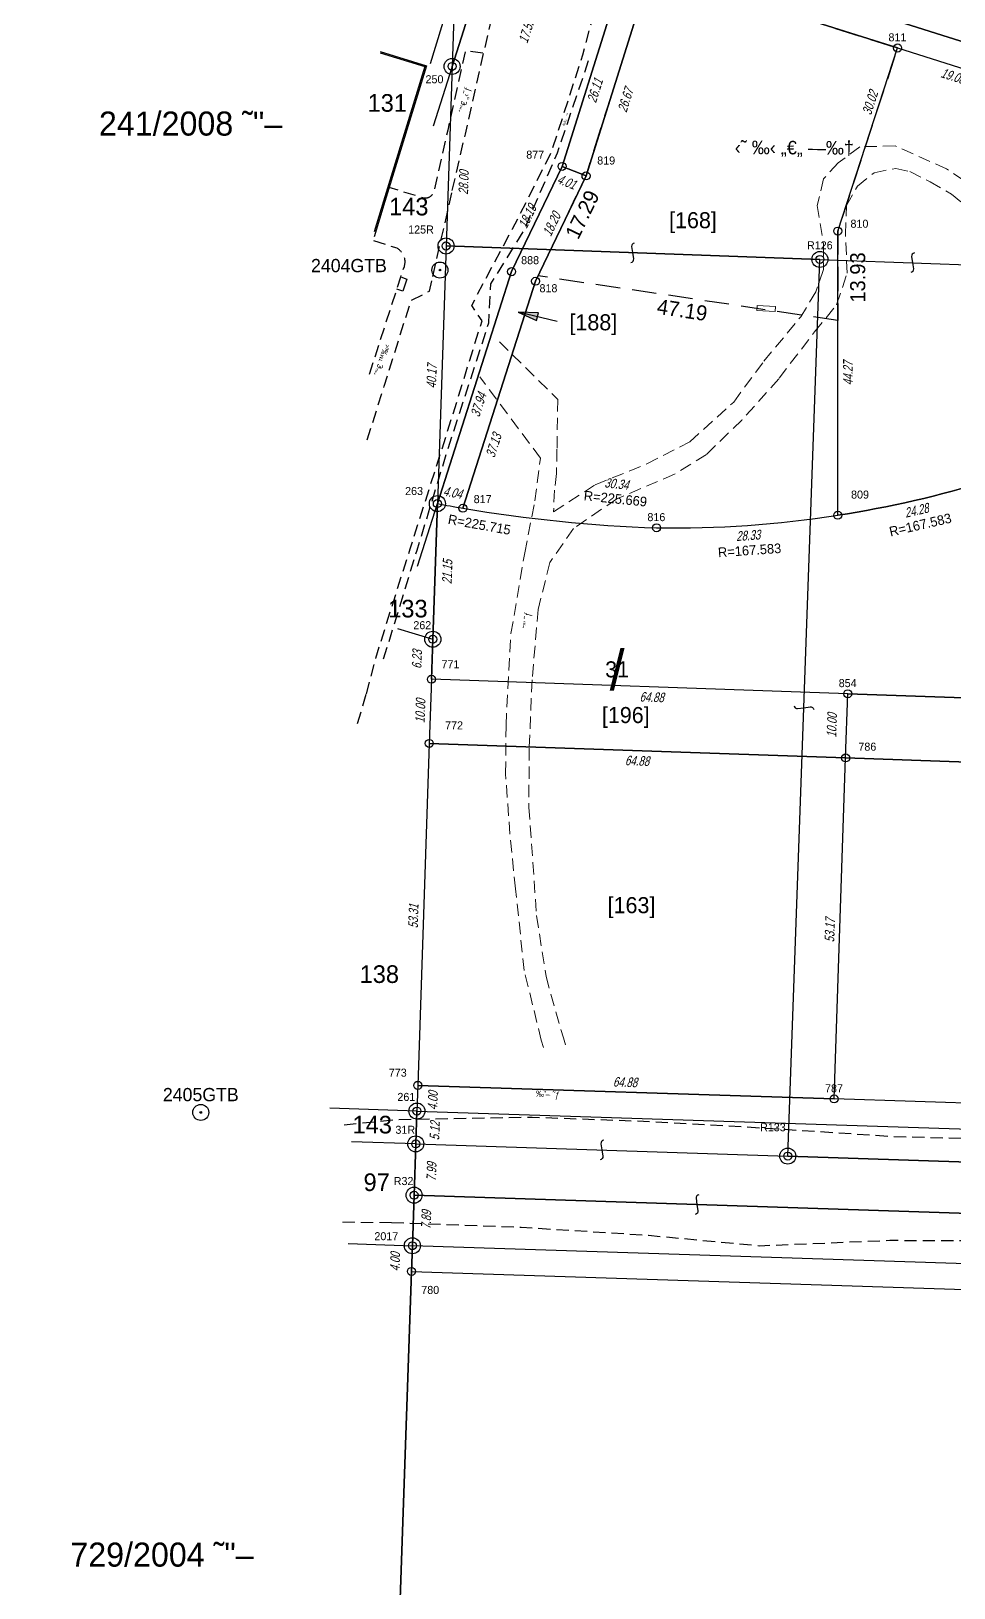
# Model space of a CAD drawing. Extents: x 187751 to 188722, y 663209 to 663959.
# Drawn here: x 188078.5 to 188222.2, y 663461.6 to 663704.2 of the extents above; entities that cross this region are included whole.
import ezdxf
from ezdxf.enums import TextEntityAlignment as Align

# ---------------------------------------------------------------- set-up
doc = ezdxf.new("R2010")
doc.units = 0
doc.header["$LTSCALE"] = 0.3
doc.linetypes.add('DASHED', pattern=[19.05, 12.7, -6.35])
doc.linetypes.add('HIDDEN', pattern=[9.525, 6.35, -3.175])
doc.layers.get('0').update_dxf_attribs({"linetype": 'CONTINUOUS'})
for name, color, linetype in [('C1602_0', 7, 'CONTINUOUS'), ('C1602_1', 1, 'CONTINUOUS'), ('C1602_2', 3, 'CONTINUOUS'), ('C1602_3', 4, 'CONTINUOUS'), ('C1603_0', 7, 'CONTINUOUS'), ('C1603_3', 4, 'CONTINUOUS'), ('C1609_0', 7, 'CONTINUOUS'), ('C1609_3', 7, 'CONTINUOUS'), ('C1610_0', 7, 'CONTINUOUS'), ('C1611_1', 6, 'CONTINUOUS'), ('C1611_3', 6, 'CONTINUOUS'), ('C1690', 7, 'CONTINUOUS'), ('FNCP001', 25, 'CONTINUOUS'), ('FNCP007', 25, 'CONTINUOUS'), ('OBJS009', 2, 'CONTINUOUS'), ('PCLP004', 3, 'CONTINUOUS'), ('PCLS003', 11, 'CONTINUOUS'), ('PCLS004', 7, 'CONTINUOUS'), ('pzika', 240, 'DASHED'), ('RODP020', 25, 'HIDDEN'), ('RODP021', 25, 'HIDDEN'), ('RODP025', 25, 'HIDDEN'), ('RODP026', 25, 'HIDDEN'), ('RODP027', 25, 'HIDDEN'), ('RODP033', 25, 'HIDDEN'), ('RODS002', 25, 'CONTINUOUS'), ('RODS003', 25, 'CONTINUOUS'), ('RODS008', 25, 'CONTINUOUS'), ('RODS009', 25, 'CONTINUOUS'), ('SRVS003', 20, 'CONTINUOUS')]:
    doc.layers.add(name, color=color, linetype=linetype)
for name, color, linetype, lineweight in [('M2207', 25, 'CONTINUOUS', 20), ('M2404', 25, 'HIDDEN', 20), ('M2405', 25, 'HIDDEN', 20)]:
    doc.layers.add(name, color=color, linetype=linetype, lineweight=lineweight)
doc.styles.add('1', font='cob-txt', dxfattribs={"height": 2})
doc.styles.add('HEBTXT', font='HEBTXT')
doc.styles.add('MAVAT_HEBTXT', font='HEBTXT')
doc.styles.add('TAZAR_HEBTXT', font='HEBTXT')

# ---------------------------------------------------------------- blocks, each defined once
blk = doc.blocks.new('PCLS003')
at = {"style": 'HEBTXT'}
blk.add_attdef('PARCEL', text='', height=2.2, dxfattribs=at).set_placement((0, 1.2), align=Align.MIDDLE_CENTER)
at = {"style": 'HEBTXT', "flags": 1}
for tag, p in [('BLOCK', (0, -1.9)), ('AREA_CALC', (0, -3.9)), ('AREA_LEGAL', (0, -5.9))]:
    blk.add_attdef(tag, text='', height=1.5, dxfattribs=at).set_placement(p, align=Align.CENTER)
blk = doc.blocks.new('OBJS009')
blk.add_lwpolyline([(0.75, 0), (5.75, 0), (3.25, 0.5), (3.25, -0.5), (5.75, 0)])
blk.add_solid([(3.25, -0.5), (3.25, 0.5), (5.75, 0)])
blk = doc.blocks.new('RODS009')
blk.add_circle((0, 0), 0.001)
at = {"style": 'HEBTXT'}
blk.add_attdef('COVER_TYPE', text='', height=1.5, dxfattribs=at).set_placement((0, 1), align=Align.CENTER)
blk = doc.blocks.new('RODS002')
blk.add_circle((0, 0), 0.001)
at = {"style": 'HEBTXT', "flags": 8}
blk.add_attdef('COVER_TYPE', text='', height=1.5, dxfattribs=at).set_placement((0, 1), align=Align.CENTER)
blk = doc.blocks.new('RODS003')
blk.add_circle((0, 0), 0.001)
at = {"style": 'HEBTXT'}
blk.add_attdef('COVER_TYPE', text='', height=1.5, dxfattribs=at).set_placement((0, 1), align=Align.CENTER)
blk = doc.blocks.new('RODS008')
blk.add_circle((0, 0), 0.001)
at = {"style": 'HEBTXT', "flags": 8}
blk.add_attdef('COVER_TYPE', text='', height=1.5, dxfattribs=at).set_placement((0, 1), align=Align.CENTER)
blk = doc.blocks.new('M2405')
blk.add_circle((0, 0), 0.025)
at = {"color": 0, "style": 'MAVAT_HEBTXT'}
blk.add_attdef('NAME', text='', height=1.3, dxfattribs=at).set_placement((0, 0.9), align=Align.CENTER)
blk = doc.blocks.new('SRVS003')
for centre, radius in [((0, 0, 0), 1), ((0, 0), 0.1)]:
    blk.add_circle(centre, radius)
at = {"style": 'HEBTXT'}
for tag, height, p in [('NAME', 1.65, (0, 1.4)), ('HEIGHT', 1.8, (0, -3.2))]:
    blk.add_attdef(tag, text='', height=height, dxfattribs=at).set_placement(p, align=Align.CENTER)
for tag, flags, p in [('KIND', 1, (0, -5.4)), ('SOURCE-CODE', 9, (0, -7.6)), ('MARK-CODE', 9, (0, -9.8)), ('KIND_2', 9, (0, -11.97, 0)), ('UDKIND', 9, (0, -14.01))]:
    blk.add_attdef(tag, text='', height=1.8, dxfattribs=dict(at, flags=flags)).set_placement(p, align=Align.CENTER)
blk = doc.blocks.new('PCLS007')
blk.add_circle((0, 0), 0.00313)
at = {"style": 'HEBTXT'}
blk.add_attdef('FRONT-LEN', text='', height=1.88, dxfattribs=at).set_placement((0, 1.25), align=Align.CENTER)
blk = doc.blocks.new('PCLS004')
at = {"style": 'HEBTXT'}
blk.add_attdef('BLOCK', text='', height=1.5, dxfattribs=at).set_placement((0, 0.27), align=Align.CENTER)
at = {"style": 'HEBTXT', "flags": 1}
for tag, p in [('AREA_CALC', (0, -1.62)), ('AREA_LEGAL', (0, -3.62)), ('STATUS', (0, -5.81))]:
    blk.add_attdef(tag, text='', height=1.5, dxfattribs=at).set_placement(p, align=Align.CENTER)
blk = doc.blocks.new('C1690')
blk.add_lwpolyline([(0.21, 1.23, 0.414214), (-0.12, 0.77), (0.01, 0), (0.15, -0.77, -0.414214), (-0.16, -1.24)], format="xyb")
blk = doc.blocks.new('C1611')
blk.add_circle((0, 0), 0.5)
at = {"style": 'TAZAR_HEBTXT'}
for tag, p in [('POINT_NAME', (-0.02, 1.33)), ('UID', (0, -1.39))]:
    blk.add_attdef(tag, text='', height=1, dxfattribs=at).set_placement(p, align=Align.MIDDLE)
blk.add_attdef('MARK_DESC', (1.13, -0.48), '', height=1, dxfattribs=at)
at = {"style": 'TAZAR_HEBTXT', "flags": 1}
for tag, p in [('TOPO', (-0.03, -3.96)), ('MARK', (0.01, -2.65)), ('SOURCE', (0.02, -5.28)), ('HEIGHT', (-0.02, -8.04)), ('CLASS', (-0.02, -6.69)), ('LEGAL_X', (0, -9.43)), ('LEGAL_Y', (0, -10.83)), ('COMMENT', (-0.03, -13.7)), ('LEGAL_Z', (0, -12.3))]:
    blk.add_attdef(tag, text='', height=1, dxfattribs=at).set_placement(p, align=Align.MIDDLE)
blk = doc.blocks.new('C1609')
at = {"style": 'TAZAR_HEBTXT', "oblique": 15, "width": 0.75}
blk.add_attdef('CALC_LENGTH', text='', height=1.2, dxfattribs=at).set_placement((0, 1.26), align=Align.MIDDLE)
at = {"style": 'TAZAR_HEBTXT'}
for tag, p in [('RADIUS', (0.05, 3.11)), ('LEGAL_LENGTH', (0, -1.15)), ('LINE_NAME', (-0.04, -3.3))]:
    blk.add_attdef(tag, text='', height=1.2, dxfattribs=at).set_placement(p, align=Align.MIDDLE)
at = {"style": 'TAZAR_HEBTXT', "flags": 1}
for tag, p in [('TOPO', (-0.07, -5.23)), ('COMMENT', (-0.07, -6.85))]:
    blk.add_attdef(tag, text='', height=1.2, dxfattribs=at).set_placement(p, align=Align.MIDDLE)
blk = doc.blocks.new('C1603')
at = {"color": 1, "style": 'TAZAR_HEBTXT'}
blk.add_attdef('CROSS', text='', height=5, dxfattribs=at).set_placement((-0.03, 1.75), align=Align.MIDDLE)
at = {"style": 'TAZAR_HEBTXT'}
blk.add_attdef('PARCEL_NAME', text='', height=2, dxfattribs=at).set_placement((-0.03, 1.75), align=Align.MIDDLE)
at = {"style": 'TAZAR_HEBTXT', "flags": 1}
for tag, p in [('PARCEL_STATUS', (0, -1.81)), ('PARCEL_SOURCE', (0, -4.76)), ('LEGAL_AREA', (0, -7.34)), ('CALC_AREA', (0, -10.15)), ('TABA_PLAN', (0, -17.38)), ('TABA_MIGRASH', (0, -19.9)), ('TABA_YEUD', (0, -22.63)), ('PARCEL_PREVIOUS', (0, -26.48)), ('GUSH_PREVIOUS', (0, -29.25)), ('COMMENT', (0, -32.98))]:
    blk.add_attdef(tag, text='', height=2, dxfattribs=at).set_placement(p, align=Align.MIDDLE)
blk.add_attdef('GUSH', (-2.8, -14.16), '', height=2, dxfattribs=at)
blk = doc.blocks.new('C1610')
for radius in [1, 0.5]:
    blk.add_circle((0, 0), radius)
at = {"style": 'TAZAR_HEBTXT'}
for tag, p in [('POINT_NAME', (-0.01, 1.76)), ('UID', (-0.02, -1.89))]:
    blk.add_attdef(tag, text='', height=1, dxfattribs=at).set_placement(p, align=Align.MIDDLE)
blk.add_attdef('MARK_DESC', (1.62, -0.51), '', height=1, dxfattribs=at)
at = {"style": 'TAZAR_HEBTXT', "flags": 1}
for tag, p in [('MARK', (0.06, -3.34)), ('SOURCE', (0.07, -6.18)), ('TOPO', (0.04, -4.79)), ('CLASS', (-0.07, -7.59)), ('HEIGHT', (-0.01, -9.08)), ('LEGAL_Y', (-0.01, -12.16)), ('LEGAL_X', (0.01, -10.63)), ('LEGAL_Z', (0.02, -13.51)), ('COMMENT', (0, -14.94))]:
    blk.add_attdef(tag, text='', height=1, dxfattribs=at).set_placement(p, align=Align.MIDDLE)

msp = doc.modelspace()

# ---------------------------------------------------------------- linework, layer by layer
at = {"layer": 'C1602_0', "flags": 128}
for points in [[(188146.07, 663759.55), (188144.98, 663727.09), (188144.04, 663698.69), (188143.1, 663670.71), (188201.32, 663668.62), (188230.13, 663667.59), (188235.03, 663807.89), (188147.78, 663810.85), (188147.71, 663808.85), (188147.13, 663791.36), (188146.41, 663769.93), (188146.2, 663763.7)], [(188138.7, 663539.93), (188138.56, 663535.93), (188138.39, 663530.81), (188196.32, 663528.91), (188201.32, 663668.62), (188143.1, 663670.71), (188141.75, 663630.57), (188141.04, 663609.43), (188140.83, 663603.2), (188140.49, 663593.21)], [(188254.25, 663527), (188196.32, 663528.91), (188201.32, 663668.62), (188230.13, 663667.59), (188258.24, 663666.58), (188259.04, 663666.55)], [(188429.63, 663521.2), (188439.63, 663520.88), (188593.81, 663515.33), (188593.82, 663507.51), (188439.37, 663512.89), (188429.37, 663513.21), (188226.2, 663519.92), (188138.13, 663522.82), (188138.39, 663530.81), (188196.32, 663528.91), (188254.25, 663527), (188312.19, 663525.48), (188367.52, 663523.66)], [(188138.13, 663522.82), (188226.2, 663519.92), (188223.38, 663439.97), (188326.59, 663436.53), (188324.85, 663384.82), (188241.04, 663371.52), (188132.3, 663354.26), (188132.48, 663359.35), (188137.72, 663510.94), (188137.86, 663514.94)]]:
    msp.add_lwpolyline(points, close=True, dxfattribs=at)
at = {"layer": 'C1602_1', "flags": 128}
msp.add_lwpolyline([(188312.19, 663525.48), (188367.52, 663523.66), (188429.63, 663521.2), (188429.37, 663513.21), (188226.2, 663519.92), (188138.13, 663522.82), (188138.39, 663530.81), (188196.32, 663528.91), (188254.25, 663527)], close=True, dxfattribs=at)
at = {"layer": 'C1602_2', "flags": 128}
msp.add_lwpolyline([(188042.55, 663791.86), (188082.9, 663779.47), (188100.92, 663773.8), (188113.35, 663769.88), (188146.07, 663759.55), (188144.98, 663727.09), (188144.04, 663698.69), (188143.1, 663670.71), (188141.75, 663630.57), (188141.04, 663609.43), (188140.83, 663603.2), (188140.49, 663593.21), (188138.7, 663539.93), (188138.56, 663535.93), (188138.39, 663530.81), (188138.13, 663522.82), (188137.86, 663514.94), (188137.72, 663510.94), (188132.48, 663359.35)], dxfattribs=at)
at = {"layer": 'C1602_3', "flags": 128}
for points in [[(188144.98, 663727.09), (188144.04, 663698.69), (188149.35, 663715.39, 0.339279)], [(188180.72, 663711.9), (188213.42, 663701.56), (188231.6, 663695.82, 0.038426), (188271.88, 663686.42, 0.02419), (188297.8, 663683.71, 0.000848), (188298.72, 663683.66, 0.014696), (188322.79, 663682.53, 0.030367), (188369.14, 663684.6, 0.006024), (188378.29, 663685.68), (188380.73, 663690.04, -0.038365), (188322.86, 663686.53, -0.014724), (188298.98, 663687.66, -0.063571), (188232.81, 663699.63), (188181.95, 663715.7, 0.453021), (188169.04, 663708.01), (188161.17, 663683.11), (188164.9, 663681.64), (188172.93, 663707.07, -0.463859), (188180.72, 663711.9)], [(188164.9, 663681.64), (188157.04, 663665.22), (188145.72, 663629.86, 0.033622), (188175.88, 663626.8, 0.042282), (188204.11, 663628.76), (188204.11, 663673.03), (188213.42, 663701.56), (188180.72, 663711.9, 0.463859), (188172.93, 663707.07)], [(188213.42, 663701.56), (188231.6, 663695.82, 0.038426), (188271.88, 663686.42), (188270.28, 663640.44, 0.092835), (188227.75, 663634.19, -0.036239), (188204.11, 663628.76), (188204.11, 663673.03)], [(188164.9, 663681.64), (188161.17, 663683.11), (188153.31, 663666.71), (188141.75, 663630.57, 0.00447), (188145.72, 663629.86), (188157.04, 663665.22)], [(188346.83, 663596.01), (188279.82, 663598.35), (188268.82, 663598.73), (188205.67, 663600.94), (188140.83, 663603.2), (188141.04, 663609.43), (188141.75, 663630.57, 0.00447), (188145.72, 663629.86, 0.033622), (188175.88, 663626.8, 0.042282), (188204.11, 663628.76, 0.036239), (188227.75, 663634.19, -0.092835), (188270.28, 663640.44, -0.0236), (188281.25, 663639.49, -0.079241), (188316.47, 663628.91, 0.117834), (188343.27, 663623.04), (188347.69, 663622.9)], [(188266.62, 663535.75), (188203.54, 663537.81), (188138.7, 663539.93), (188138.56, 663535.93), (188334.68, 663529.53, 0.236063), (188342.81, 663533.26), (188277.62, 663535.39)], [(188334.37, 663508.52), (188137.86, 663514.94), (188137.72, 663510.94), (188337.21, 663504.43), (188337.24, 663505.42, 0.412213), (188334.37, 663508.52)]]:
    msp.add_lwpolyline(points, format="xyb", close=True, dxfattribs=at)
for points in [[(188149.35, 663715.39), (188144.04, 663698.69), (188143.1, 663670.71), (188141.75, 663630.57), (188153.31, 663666.71), (188161.17, 663683.11), (188169.04, 663708.01, -0.453021)], [(188181.95, 663715.7), (188232.81, 663699.63, 0.063571), (188298.98, 663687.66, 0.019078), (188319.23, 663687.37, 0.006355), (188323.49, 663687.68), (188377.1, 663692.43, 0.012475), (188382.42, 663693.08), (188390.64, 663707.8)], [(188334.37, 663508.52), (188137.86, 663514.94), (188138.13, 663522.82), (188138.39, 663530.81), (188138.56, 663535.93), (188334.68, 663529.53, 0.236063)]]:
    msp.add_lwpolyline(points, format="xyb", dxfattribs=at)
for points in [[(188140.83, 663603.2), (188140.49, 663593.21), (188205.33, 663590.94), (188205.67, 663600.94)], [(188205.67, 663600.94), (188268.82, 663598.73), (188268.47, 663588.74), (188205.33, 663590.94)], [(188205.33, 663590.94), (188140.49, 663593.21), (188138.7, 663539.93), (188203.54, 663537.81)], [(188205.33, 663590.94), (188268.47, 663588.74), (188266.62, 663535.75), (188203.54, 663537.81)], [(188353.73, 663497.13), (188350.31, 663393.92), (188132.48, 663359.35), (188137.72, 663510.94), (188337.21, 663504.43), (188353.95, 663503.84)]]:
    msp.add_lwpolyline(points, close=True, dxfattribs=at)
at = {"layer": 'FNCP001', "elevation": 83.79, "flags": 128}
for points in [[(188132.85, 663701.01), (188140.06, 663698.79), (188133.57, 663677.63), (188131.89, 663672.14)], [(188132.84, 663700.81), (188139.81, 663698.66), (188133.38, 663677.69), (188131.91, 663672.9)]]:
    msp.add_lwpolyline(points, dxfattribs=at)
at = {"layer": 'FNCP007', "elevation": 82.2, "flags": 128}
msp.add_lwpolyline([(188136.05, 663665.88), (188137, 663665.56), (188136.37, 663663.67), (188135.44, 663663.97)], dxfattribs=at)
at = {"layer": 'M2207', "flags": 128}
msp.add_lwpolyline([(188194.42, 663661.27), (188191.53, 663661.42), (188191.49, 663660.64), (188194.38, 663660.49)], close=True, dxfattribs=at)
at = {"layer": 'M2404', "elevation": 79.04, "flags": 128}
msp.add_lwpolyline([(188134.62, 663518.57), (188126.72, 663518.6)], dxfattribs=at)
at = {"layer": 'M2405'}
for points in [[(188230.85, 663676.17), (188221.05, 663682.71), (188213.02, 663686.31), (188207.53, 663686.17), (188204.15, 663683.66), (188201.89, 663681.18), (188200.91, 663677.02), (188201.89, 663671), (188201.87, 663667.04), (188200.71, 663663.58), (188198.34, 663659.68)], [(188200.48, 663657.31), (188203.91, 663661.54), (188205.56, 663666.47), (188205.32, 663672.49), (188205.46, 663677.03), (188207.18, 663680.02), (188209.75, 663682.13), (188213.14, 663682.8), (188215.34, 663682.32), (188218.47, 663680.72), (188221.79, 663678.79), (188224.2, 663676.9)], [(188151.43, 663655.78), (188160.49, 663646.81), (188160.38, 663639.03), (188160.29, 663635.28), (188159.99, 663632.69), (188159.84, 663629.3), (188166.33, 663633.5), (188174.38, 663636.76), (188181.07, 663640.21), (188187.9, 663646.4), (188192.59, 663652.74), (188198.34, 663659.68)], [(188194.98, 663650.11), (188200.48, 663657.31)], [(188158.28, 663545.82), (188157.93, 663546.95), (188155.28, 663557.82), (188153.92, 663570.53), (188153.04, 663579.09), (188152.38, 663588.47), (188152.44, 663596.02), (188153.21, 663610.32), (188155.36, 663622.91), (188156.93, 663631), (188157.79, 663637.67), (188148.35, 663650.3)], [(188194.94, 663650.03), (188189.16, 663643.59), (188183.66, 663638.24), (188178.68, 663635.15), (188169.69, 663631.31), (188162.97, 663626.71), (188159.25, 663621.39), (188157.45, 663614.09), (188156.5, 663603.1), (188156.06, 663592.46), (188155.99, 663583.27), (188156.62, 663574.66), (188157.19, 663566.37), (188158.67, 663556.91), (188161.37, 663547.31), (188161.73, 663546.23)]]:
    msp.add_lwpolyline(points, dxfattribs=at)
at = {"layer": 'PCLP004'}
for p, q in [((188144.03, 663698.7), (188141.1, 663689.4)), ((188138.64, 663620.84), (188141.75, 663630.57)), ((188135.53, 663611.12), (188141.04, 663609.43)), ((188138.56, 663535.93), (188124.99, 663536.4)), ((188138.39, 663530.81), (188128.4, 663531.14)), ((188127.87, 663515.28), (188137.86, 663514.94))]:
    msp.add_line(p, q, dxfattribs=at)
at = {"layer": 'PCLP004', "flags": 128}
msp.add_lwpolyline([(188135.53, 663723.03, -0.41187), (188143.39, 663708.06), (188140.64, 663699.1)], format="xyb", dxfattribs=at)
at = {"layer": 'pzika', "flags": 128}
msp.add_lwpolyline([(188204.11, 663659.1), (188157.43, 663666.05), (188164.9, 663681.64), (188172.93, 663707.07, -0.463863), (188180.72, 663711.9), (188213.41, 663701.57), (188204.11, 663673.03), (188204.11, 663659.1)], format="xyb", dxfattribs=at)
at = {"layer": 'RODP020', "elevation": 86.69, "flags": 128}
msp.add_lwpolyline([(188130.69, 663600.91), (188132.16, 663606.51), (188137.51, 663623.52), (188142.4, 663638.85), (188148.71, 663659.03), (188147.1, 663661.46), (188149.24, 663665.55), (188153.46, 663673.36), (188159.5, 663685.28), (188164.42, 663700.5), (188166.74, 663709.23)], dxfattribs=at)
at = {"layer": 'RODP021', "elevation": 82, "flags": 128}
for points in [[(188144.08, 663679.35), (188146.11, 663688.15), (188148.96, 663700.71), (188150.78, 663708.65)], [(188130.82, 663640.49), (188133.48, 663648.87), (188137.66, 663662.24), (188140.5, 663663.66), (188141.05, 663665.98)]]:
    msp.add_lwpolyline(points, dxfattribs=at)
at = {"layer": 'RODP025', "elevation": 82, "flags": 128}
msp.add_lwpolyline([(188133.38, 663606.37), (188138.59, 663623.31), (188143.32, 663638.84), (188149.76, 663658.74), (188150.09, 663664.79), (188155.15, 663672.97), (188160.46, 663685.24), (188165.53, 663700.27)], dxfattribs=at)
at = {"layer": 'RODP026', "flags": 128}
for points, elevation in [([(188148.81, 663700.74), (188146.12, 663701.12), (188143.37, 663688.77), (188141.2, 663679.26, -0.142329), (188140.8, 663678.54, -0.214812), (188139.73, 663678.14), (188134.24, 663679.82)], 82), ([(188131.16, 663650.72), (188135.44, 663663.97), (188136.05, 663665.88), (188136.61, 663667.54, 0.199446), (188136.47, 663669.27, 0.130147), (188135.47, 663670.38), (188131.7, 663671.54)], 82.2)]:
    msp.add_lwpolyline(points, format="xyb", dxfattribs=dict(at, elevation=elevation))
at = {"layer": 'RODP027', "flags": 128}
for points, elevation in [([(188129.33, 663596.32), (188130.69, 663600.91)], 86.69), ([(188134.62, 663518.57), (188154.8, 663517.84), (188174.62, 663516.58), (188191.95, 663514.94), (188212.2, 663515.79), (188231.53, 663515.73), (188249.65, 663514.51), (188269.07, 663513.18), (188285.46, 663511.54), (188303.84, 663512.51), (188320.34, 663511.55), (188336.8, 663510.59)], 78.72)]:
    msp.add_lwpolyline(points, dxfattribs=dict(at, elevation=elevation))
at = {"layer": 'RODP027', "elevation": 78.75, "flags": 128}
msp.add_lwpolyline([(188127.23, 663533.8), (188135.68, 663534.62), (188156.5, 663534.99), (188175.54, 663534.28), (188193.92, 663533.22), (188212.5, 663531.99), (188231.49, 663531.47), (188250.73, 663530.65), (188270.44, 663529.39), (188285.78, 663528.53), (188305.21, 663526.68), (188320.42, 663524.88, 0.008334), (188331.95, 663523.71, 0.107183), (188343.12, 663525.16, 0.136328), (188348.43, 663528.9), (188348.6, 663548.53), (188349.32, 663565.66)], format="xyb", dxfattribs=at)
at = {"layer": 'RODP033', "elevation": 82, "flags": 128}
msp.add_lwpolyline([(188141.05, 663665.98), (188144.08, 663679.35)], dxfattribs=at)

# ---------------------------------------------------------------- block references
at = {"layer": 'C1603_0', "xscale": 1.25, "yscale": 1.25, "zscale": 1.25}
msp.add_blockref('C1603', (188169.78, 663602.56), dxfattribs=at).add_auto_attribs({'PARCEL_NAME': '31', 'CROSS': '/'})
at = {"layer": 'C1603_3', "xscale": 1.25, "yscale": 1.25, "zscale": 1.25}
for p, values in [((188181.59, 663672.23), {'PARCEL_NAME': '[168]'}), ((188171.13, 663595.13), {'PARCEL_NAME': '[196]'}), ((188172.02, 663565.51), {'PARCEL_NAME': '[163]'})]:
    msp.add_blockref('C1603', p, dxfattribs=at).add_auto_attribs(values)
at = {"layer": 'C1603_3'}
ref = msp.add_blockref('C1603', (188152.14, 663656.49), dxfattribs=dict(at, xscale=1.25, yscale=1.25, zscale=1.25))
ref.add_attrib('PARCEL_NAME', '[188]', dxfattribs={"layer": '0', "height": 2.5, "style": 'TAZAR_HEBTXT'}).set_placement((188166.04, 663658.51), align=Align.MIDDLE)
at = {"layer": 'C1609_0'}
ref = msp.add_blockref('C1609', (188143.57, 663684.7), dxfattribs=dict(at, xscale=1.25, yscale=1.25, zscale=1.25, rotation=268.08641652))
ref.add_attrib('CALC_LENGTH', '28.00', dxfattribs={"layer": '0', "height": 1.5, "rotation": 88.0864, "style": 'TAZAR_HEBTXT', "oblique": 15, "width": 0.75}).set_placement((188145.84, 663680.59), align=Align.MIDDLE)
ref = msp.add_blockref('C1609', (188142.42, 663650.64), dxfattribs=dict(at, xscale=1.25, yscale=1.25, zscale=1.25, rotation=268.07103046))
ref.add_attrib('CALC_LENGTH', '40.17', dxfattribs={"layer": '0', "height": 1.5, "rotation": 88.071, "style": 'TAZAR_HEBTXT', "oblique": 15, "width": 0.75}).set_placement((188140.85, 663650.42), align=Align.MIDDLE)
ref = msp.add_blockref('C1609', (188141.39, 663620), dxfattribs=dict(at, xscale=1.25, yscale=1.25, zscale=1.25, rotation=268.07324618))
ref.add_attrib('CALC_LENGTH', '21.15', dxfattribs={"layer": '0', "height": 1.5, "rotation": 88.0732, "style": 'TAZAR_HEBTXT', "oblique": 15, "width": 0.75}).set_placement((188143.29, 663619.93), align=Align.MIDDLE)
ref = msp.add_blockref('C1609', (188140.93, 663606.32), dxfattribs=dict(at, xscale=1.25, yscale=1.25, zscale=1.25, rotation=268.06910286))
ref.add_attrib('CALC_LENGTH', '6.23', dxfattribs={"layer": '0', "height": 1.5, "rotation": 88.0691, "style": 'TAZAR_HEBTXT', "oblique": 15, "width": 0.75}).set_placement((188138.56, 663606.3), align=Align.MIDDLE)
ref = msp.add_blockref('C1609', (188140.66, 663598.21), dxfattribs=dict(at, xscale=1.25, yscale=1.25, zscale=1.25, rotation=268.0746238200001))
ref.add_attrib('CALC_LENGTH', '10.00', dxfattribs={"layer": '0', "height": 1.5, "rotation": 88.0746, "style": 'TAZAR_HEBTXT', "oblique": 15, "width": 0.75}).set_placement((188139.09, 663598.25), align=Align.MIDDLE)
ref = msp.add_blockref('C1609', (188139.59, 663566.57), dxfattribs=dict(at, xscale=1.25, yscale=1.25, zscale=1.25, rotation=268.07162108))
ref.add_attrib('CALC_LENGTH', '53.31', dxfattribs={"layer": '0', "height": 1.5, "rotation": 88.0716, "style": 'TAZAR_HEBTXT', "oblique": 15, "width": 0.75}).set_placement((188138.01, 663566.29), align=Align.MIDDLE)
ref = msp.add_blockref('C1609', (188138.63, 663537.93), dxfattribs=dict(at, xscale=1.25, yscale=1.25, zscale=1.25, rotation=268.06603491))
ref.add_attrib('CALC_LENGTH', '4.00', dxfattribs={"layer": '0', "height": 1.5, "rotation": 88.066, "style": 'TAZAR_HEBTXT', "oblique": 15, "width": 0.75}).set_placement((188141.03, 663537.55), align=Align.MIDDLE)
ref = msp.add_blockref('C1609', (188138.48, 663533.37), dxfattribs=dict(at, xscale=1.25, yscale=1.25, zscale=1.25, rotation=268.07481629))
ref.add_attrib('CALC_LENGTH', '5.12', dxfattribs={"layer": '0', "height": 1.5, "rotation": 88.0748, "style": 'TAZAR_HEBTXT', "oblique": 15, "width": 0.75}).set_placement((188141.34, 663532.85), align=Align.MIDDLE)
ref = msp.add_blockref('C1609', (188138.26, 663526.81), dxfattribs=dict(at, xscale=1.25, yscale=1.25, zscale=1.25, rotation=268.13621428))
ref.add_attrib('CALC_LENGTH', '7.99', dxfattribs={"layer": '0', "height": 1.5, "rotation": 88.1362, "style": 'TAZAR_HEBTXT', "oblique": 15, "width": 0.75}).set_placement((188140.83, 663526.46), align=Align.MIDDLE)
ref = msp.add_blockref('C1609', (188137.99, 663518.88), dxfattribs=dict(at, xscale=1.25, yscale=1.25, zscale=1.25, rotation=88.01605179))
ref.add_attrib('CALC_LENGTH', '7.89', dxfattribs={"layer": '0', "height": 1.5, "rotation": 88.0161, "style": 'TAZAR_HEBTXT', "oblique": 15, "width": 0.75}).set_placement((188140, 663518.99), align=Align.MIDDLE)
ref = msp.add_blockref('C1609', (188137.79, 663512.94), dxfattribs=dict(at, xscale=1.25, yscale=1.25, zscale=1.25, rotation=88.02259743000002))
ref.add_attrib('CALC_LENGTH', '4.00', dxfattribs={"layer": '0', "height": 1.5, "rotation": 88.0226, "style": 'TAZAR_HEBTXT', "oblique": 15, "width": 0.75}).set_placement((188135.15, 663512.44), align=Align.MIDDLE)
at = {"layer": 'C1609_3'}
ref = msp.add_blockref('C1609', (188146.69, 663707.04), dxfattribs=dict(at, xscale=1.25, yscale=1.25, zscale=1.25, rotation=72.35525915))
ref.add_attrib('CALC_LENGTH', '17.52', dxfattribs={"layer": '0', "height": 1.5, "rotation": 72.3553, "style": 'TAZAR_HEBTXT', "oblique": 15, "width": 0.75}).set_placement((188155.62, 663704.21), align=Align.MIDDLE)
ref = msp.add_blockref('C1609', (188222.51, 663698.69), dxfattribs=dict(at, xscale=1.25, yscale=1.25, zscale=1.25, rotation=342.46553741))
ref.add_attrib('CALC_LENGTH', '19.08', dxfattribs={"layer": '0', "height": 1.5, "rotation": 342.4655, "style": 'TAZAR_HEBTXT', "oblique": 15, "width": 0.75}).set_placement((188222.04, 663697.19), align=Align.MIDDLE)
ref = msp.add_blockref('C1609', (188165.1, 663695.56), dxfattribs=dict(at, xscale=1.25, yscale=1.25, zscale=1.25, rotation=72.46595000000002))
ref.add_attrib('CALC_LENGTH', '26.11', dxfattribs={"layer": '0', "height": 1.5, "rotation": 72.466, "style": 'TAZAR_HEBTXT', "oblique": 15, "width": 0.75}).set_placement((188166.29, 663694.92), align=Align.MIDDLE)
ref = msp.add_blockref('C1609', (188168.92, 663694.35), dxfattribs=dict(at, xscale=1.25, yscale=1.25, zscale=1.25, rotation=72.46537329))
ref.add_attrib('CALC_LENGTH', '26.67', dxfattribs={"layer": '0', "height": 1.5, "rotation": 72.4654, "style": 'TAZAR_HEBTXT', "oblique": 15, "width": 0.75}).set_placement((188171.05, 663693.44), align=Align.MIDDLE)
ref = msp.add_blockref('C1609', (188208.76, 663687.3), dxfattribs=dict(at, xscale=1.25, yscale=1.25, zscale=1.25, rotation=71.93566197))
ref.add_attrib('CALC_LENGTH', '30.02', dxfattribs={"layer": '0', "height": 1.5, "rotation": 71.9357, "style": 'TAZAR_HEBTXT', "oblique": 15, "width": 0.75}).set_placement((188209.13, 663693.02), align=Align.MIDDLE)
ref = msp.add_blockref('C1609', (188163.04, 663682.38), dxfattribs=dict(at, xscale=1.25, yscale=1.25, zscale=1.25, rotation=158.43209214))
ref.add_attrib('CALC_LENGTH', '4.01', dxfattribs={"layer": '0', "height": 1.5, "rotation": 338.4321, "style": 'TAZAR_HEBTXT', "oblique": 15, "width": 0.75}).set_placement((188161.89, 663680.71), align=Align.MIDDLE)
ref = msp.add_blockref('C1609', (188157.24, 663674.91), dxfattribs=dict(at, xscale=1.25, yscale=1.25, zscale=1.25, rotation=244.40248635))
ref.add_attrib('CALC_LENGTH', '18.19', dxfattribs={"layer": '0', "height": 1.5, "rotation": 64.4025, "style": 'TAZAR_HEBTXT', "oblique": 15, "width": 0.75}).set_placement((188155.77, 663675.33), align=Align.MIDDLE)
at = {"layer": 'C1609_3', "xscale": 1.25, "yscale": 1.25, "zscale": 1.25, "rotation": 64.40348975}
msp.add_blockref('C1609', (188160.97, 663673.43), dxfattribs=at).add_auto_attribs({'CALC_LENGTH': '18.20'})
at = {"layer": 'C1609_3'}
ref = msp.add_blockref('C1609', (188204.11, 663650.89), dxfattribs=dict(at, xscale=1.25, yscale=1.25, zscale=1.25, rotation=90))
ref.add_attrib('CALC_LENGTH', '44.27', dxfattribs={"layer": '0', "height": 1.5, "rotation": 90, "style": 'TAZAR_HEBTXT', "oblique": 15, "width": 0.75}).set_placement((188205.68, 663650.89), align=Align.MIDDLE)
ref = msp.add_blockref('C1609', (188147.53, 663648.64), dxfattribs=dict(at, xscale=1.25, yscale=1.25, zscale=1.25, rotation=252.25889508))
ref.add_attrib('CALC_LENGTH', '37.94', dxfattribs={"layer": '0', "height": 1.5, "rotation": 72.2589, "style": 'TAZAR_HEBTXT', "oblique": 15, "width": 0.75}).set_placement((188148.14, 663645.97), align=Align.MIDDLE)
ref = msp.add_blockref('C1609', (188151.38, 663647.54), dxfattribs=dict(at, xscale=1.25, yscale=1.25, zscale=1.25, rotation=72.25985446))
ref.add_attrib('CALC_LENGTH', '37.13', dxfattribs={"layer": '0', "height": 1.5, "rotation": 72.2599, "style": 'TAZAR_HEBTXT', "oblique": 15, "width": 0.75}).set_placement((188150.5, 663639.64), align=Align.MIDDLE)
ref = msp.add_blockref('C1609', (188143.73, 663630.2), dxfattribs=dict(at, xscale=1.25, yscale=1.25, zscale=1.25, rotation=349.8538672))
ref.add_attrib('RADIUS', 'R=225.715', dxfattribs={"layer": '0', "height": 1.5, "rotation": 349.8539, "style": 'TAZAR_HEBTXT'}).set_placement((188148.3, 663627.3), align=Align.MIDDLE)
ref.add_attrib('CALC_LENGTH', '4.04', dxfattribs={"layer": '0', "height": 1.5, "rotation": 349.8539, "style": 'TAZAR_HEBTXT', "oblique": 15, "width": 0.75}).set_placement((188144.15, 663632.31), align=Align.MIDDLE)
ref = msp.add_blockref('C1609', (188160.75, 663627.82), dxfattribs=dict(at, xscale=1.25, yscale=1.25, zscale=1.25, rotation=354.21437058))
ref.add_attrib('RADIUS', 'R=225.669', dxfattribs={"layer": '0', "height": 1.5, "rotation": 354.2144, "style": 'TAZAR_HEBTXT'}).set_placement((188169.48, 663631.34), align=Align.MIDDLE)
ref.add_attrib('CALC_LENGTH', '30.34', dxfattribs={"layer": '0', "height": 1.5, "rotation": 354.2144, "style": 'TAZAR_HEBTXT', "oblique": 15, "width": 0.75}).set_placement((188169.66, 663633.66), align=Align.MIDDLE)
ref = msp.add_blockref('C1609', (188216.03, 663631.05), dxfattribs=dict(at, xscale=1.25, yscale=1.25, zscale=1.25, rotation=12.95531928))
ref.add_attrib('RADIUS', 'R=167.583', dxfattribs={"layer": '0', "height": 1.5, "rotation": 12.9553, "style": 'TAZAR_HEBTXT'}).set_placement((188216.96, 663627.27), align=Align.MIDDLE)
ref.add_attrib('CALC_LENGTH', '24.28', dxfattribs={"layer": '0', "height": 1.5, "rotation": 12.9553, "style": 'TAZAR_HEBTXT', "oblique": 15, "width": 0.75}).set_placement((188216.38, 663629.52), align=Align.MIDDLE)
ref = msp.add_blockref('C1609', (188190.04, 663627.18), dxfattribs=dict(at, xscale=1.25, yscale=1.25, zscale=1.25, rotation=3.96427467))
ref.add_attrib('RADIUS', 'R=167.583', dxfattribs={"layer": '0', "height": 1.5, "rotation": 3.9643, "style": 'TAZAR_HEBTXT'}).set_placement((188190.37, 663623.3), align=Align.MIDDLE)
ref.add_attrib('CALC_LENGTH', '28.33', dxfattribs={"layer": '0', "height": 1.5, "rotation": 3.9643, "style": 'TAZAR_HEBTXT', "oblique": 15, "width": 0.75}).set_placement((188190.15, 663625.62), align=Align.MIDDLE)
ref = msp.add_blockref('C1609', (188173.25, 663602.07), dxfattribs=dict(at, xscale=1.25, yscale=1.25, zscale=1.25, rotation=357.9993184400001))
ref.add_attrib('CALC_LENGTH', '64.88', dxfattribs={"layer": '0', "height": 1.5, "rotation": 357.9993, "style": 'TAZAR_HEBTXT', "oblique": 15, "width": 0.75}).set_placement((188175.14, 663600.43), align=Align.MIDDLE)
ref = msp.add_blockref('C1609', (188205.5, 663595.94), dxfattribs=dict(at, xscale=1.25, yscale=1.25, zscale=1.25, rotation=88.07443131))
ref.add_attrib('CALC_LENGTH', '10.00', dxfattribs={"layer": '0', "height": 1.5, "rotation": 88.0744, "style": 'TAZAR_HEBTXT', "oblique": 15, "width": 0.75}).set_placement((188203.17, 663596.02), align=Align.MIDDLE)
ref = msp.add_blockref('C1609', (188172.91, 663592.08), dxfattribs=dict(at, xscale=1.25, yscale=1.25, zscale=1.25, rotation=358.00020103))
ref.add_attrib('CALC_LENGTH', '64.88', dxfattribs={"layer": '0', "height": 1.5, "rotation": 358.0002, "style": 'TAZAR_HEBTXT', "oblique": 15, "width": 0.75}).set_placement((188172.86, 663590.51), align=Align.MIDDLE)
ref = msp.add_blockref('C1609', (188204.44, 663564.38), dxfattribs=dict(at, xscale=1.25, yscale=1.25, zscale=1.25, rotation=268.07275267))
ref.add_attrib('CALC_LENGTH', '53.17', dxfattribs={"layer": '0', "height": 1.5, "rotation": 88.0728, "style": 'TAZAR_HEBTXT', "oblique": 15, "width": 0.75}).set_placement((188202.86, 663564.1), align=Align.MIDDLE)
ref = msp.add_blockref('C1609', (188171.12, 663538.87), dxfattribs=dict(at, xscale=1.25, yscale=1.25, zscale=1.25, rotation=178.13012415))
ref.add_attrib('CALC_LENGTH', '64.88', dxfattribs={"layer": '0', "height": 1.5, "rotation": 358.1301, "style": 'TAZAR_HEBTXT', "oblique": 15, "width": 0.75}).set_placement((188170.99, 663540.44), align=Align.MIDDLE)
at = {"layer": 'C1610_0'}
ref = msp.add_blockref('C1610', (188144.04, 663698.69), dxfattribs=dict(at, xscale=1.25, yscale=1.25, zscale=1.25))
ref.add_attrib('POINT_NAME', '250', dxfattribs={"layer": '0', "height": 1.25, "style": 'TAZAR_HEBTXT'}).set_placement((188141.3, 663696.69), align=Align.MIDDLE)
ref = msp.add_blockref('C1610', (188143.1, 663670.71), dxfattribs=dict(at, xscale=1.25, yscale=1.25, zscale=1.25))
ref.add_attrib('POINT_NAME', '125R', dxfattribs={"layer": '0', "height": 1.25, "style": 'TAZAR_HEBTXT'}).set_placement((188139.2, 663673.28), align=Align.MIDDLE)
at = {"layer": 'C1610_0', "xscale": 1.25, "yscale": 1.25, "zscale": 1.25}
msp.add_blockref('C1610', (188201.32, 663668.62), dxfattribs=at).add_auto_attribs({'POINT_NAME': 'R126'})
at = {"layer": 'C1610_0'}
ref = msp.add_blockref('C1610', (188141.75, 663630.57), dxfattribs=dict(at, xscale=1.25, yscale=1.25, zscale=1.25))
ref.add_attrib('POINT_NAME', '263', dxfattribs={"layer": '0', "height": 1.25, "style": 'TAZAR_HEBTXT'}).set_placement((188138.12, 663632.53), align=Align.MIDDLE)
ref = msp.add_blockref('C1610', (188141.04, 663609.43), dxfattribs=dict(at, xscale=1.25, yscale=1.25, zscale=1.25))
ref.add_attrib('POINT_NAME', '262', dxfattribs={"layer": '0', "height": 1.25, "style": 'TAZAR_HEBTXT'}).set_placement((188139.4, 663611.63), align=Align.MIDDLE)
ref = msp.add_blockref('C1610', (188138.56, 663535.93), dxfattribs=dict(at, xscale=1.25, yscale=1.25, zscale=1.25))
ref.add_attrib('POINT_NAME', '261', dxfattribs={"layer": '0', "height": 1.25, "style": 'TAZAR_HEBTXT'}).set_placement((188136.92, 663538.13), align=Align.MIDDLE)
ref = msp.add_blockref('C1610', (188138.39, 663530.81), dxfattribs=dict(at, xscale=1.25, yscale=1.25, zscale=1.25))
ref.add_attrib('POINT_NAME', '31R', dxfattribs={"layer": '0', "height": 1.25, "style": 'TAZAR_HEBTXT'}).set_placement((188136.75, 663533.01), align=Align.MIDDLE)
ref = msp.add_blockref('C1610', (188196.32, 663528.91), dxfattribs=dict(at, xscale=1.25, yscale=1.25, zscale=1.25))
ref.add_attrib('POINT_NAME', 'R133', dxfattribs={"layer": '0', "height": 1.25, "style": 'TAZAR_HEBTXT'}).set_placement((188194, 663533.4), align=Align.MIDDLE)
ref = msp.add_blockref('C1610', (188138.13, 663522.82), dxfattribs=dict(at, xscale=1.25, yscale=1.25, zscale=1.25))
ref.add_attrib('POINT_NAME', 'R32', dxfattribs={"layer": '0', "height": 1.25, "style": 'TAZAR_HEBTXT'}).set_placement((188136.49, 663525.02), align=Align.MIDDLE)
ref = msp.add_blockref('C1610', (188137.86, 663514.94), dxfattribs=dict(at, xscale=1.25, yscale=1.25, zscale=1.25))
ref.add_attrib('POINT_NAME', '2017', dxfattribs={"layer": '0', "height": 1.25, "style": 'TAZAR_HEBTXT'}).set_placement((188133.8, 663516.43), align=Align.MIDDLE)
at = {"layer": 'C1611_1'}
ref = msp.add_blockref('C1611', (188140.83, 663603.2), dxfattribs=dict(at, xscale=1.25, yscale=1.25, zscale=1.25))
ref.add_attrib('POINT_NAME', '771', dxfattribs={"layer": '0', "height": 1.25, "style": 'TAZAR_HEBTXT'}).set_placement((188143.79, 663605.55), align=Align.MIDDLE)
ref = msp.add_blockref('C1611', (188140.49, 663593.21), dxfattribs=dict(at, xscale=1.25, yscale=1.25, zscale=1.25))
ref.add_attrib('POINT_NAME', '772', dxfattribs={"layer": '0', "height": 1.25, "style": 'TAZAR_HEBTXT'}).set_placement((188144.35, 663596.03), align=Align.MIDDLE)
ref = msp.add_blockref('C1611', (188138.7, 663539.93), dxfattribs=dict(at, xscale=1.25, yscale=1.25, zscale=1.25))
ref.add_attrib('POINT_NAME', '773', dxfattribs={"layer": '0', "height": 1.25, "style": 'TAZAR_HEBTXT'}).set_placement((188135.58, 663541.91), align=Align.MIDDLE)
ref = msp.add_blockref('C1611', (188137.72, 663510.94), dxfattribs=dict(at, xscale=1.25, yscale=1.25, zscale=1.25))
ref.add_attrib('POINT_NAME', '780', dxfattribs={"layer": '0', "height": 1.25, "style": 'TAZAR_HEBTXT'}).set_placement((188140.64, 663508.06), align=Align.MIDDLE)
at = {"layer": 'C1611_3', "xscale": 1.25, "yscale": 1.25, "zscale": 1.25}
for p, values in [((188213.42, 663701.56), {'POINT_NAME': '811'}), ((188175.88, 663626.8), {'POINT_NAME': '816'}), ((188205.67, 663600.94), {'POINT_NAME': '854'}), ((188203.54, 663537.81), {'POINT_NAME': '787'})]:
    msp.add_blockref('C1611', p, dxfattribs=at).add_auto_attribs(values)
at = {"layer": 'C1611_3'}
ref = msp.add_blockref('C1611', (188161.17, 663683.11), dxfattribs=dict(at, xscale=1.25, yscale=1.25, zscale=1.25))
ref.add_attrib('POINT_NAME', '877', dxfattribs={"layer": '0', "height": 1.25, "style": 'TAZAR_HEBTXT'}).set_placement((188156.99, 663684.94), align=Align.MIDDLE)
ref = msp.add_blockref('C1611', (188164.9, 663681.64), dxfattribs=dict(at, xscale=1.25, yscale=1.25, zscale=1.25))
ref.add_attrib('POINT_NAME', '819', dxfattribs={"layer": '0', "height": 1.25, "style": 'TAZAR_HEBTXT'}).set_placement((188168.04, 663684.03), align=Align.MIDDLE)
ref = msp.add_blockref('C1611', (188204.11, 663673.03), dxfattribs=dict(at, xscale=1.25, yscale=1.25, zscale=1.25))
ref.add_attrib('POINT_NAME', '810', dxfattribs={"layer": '0', "height": 1.25, "style": 'TAZAR_HEBTXT'}).set_placement((188207.48, 663674.18), align=Align.MIDDLE)
ref = msp.add_blockref('C1611', (188153.31, 663666.71), dxfattribs=dict(at, xscale=1.25, yscale=1.25, zscale=1.25))
ref.add_attrib('POINT_NAME', '888', dxfattribs={"layer": '0', "height": 1.25, "style": 'TAZAR_HEBTXT'}).set_placement((188156.19, 663668.5), align=Align.MIDDLE)
ref = msp.add_blockref('C1611', (188157.04, 663665.22), dxfattribs=dict(at, xscale=1.25, yscale=1.25, zscale=1.25))
ref.add_attrib('POINT_NAME', '818', dxfattribs={"layer": '0', "height": 1.25, "style": 'TAZAR_HEBTXT'}).set_placement((188159.05, 663664.13), align=Align.MIDDLE)
ref = msp.add_blockref('C1611', (188204.11, 663628.76), dxfattribs=dict(at, xscale=1.25, yscale=1.25, zscale=1.25))
ref.add_attrib('POINT_NAME', '809', dxfattribs={"layer": '0', "height": 1.25, "style": 'TAZAR_HEBTXT'}).set_placement((188207.57, 663631.98), align=Align.MIDDLE)
ref = msp.add_blockref('C1611', (188145.72, 663629.86), dxfattribs=dict(at, xscale=1.25, yscale=1.25, zscale=1.25))
ref.add_attrib('POINT_NAME', '817', dxfattribs={"layer": '0', "height": 1.25, "style": 'TAZAR_HEBTXT'}).set_placement((188148.8, 663631.27), align=Align.MIDDLE)
ref = msp.add_blockref('C1611', (188205.33, 663590.94), dxfattribs=dict(at, xscale=1.25, yscale=1.25, zscale=1.25))
ref.add_attrib('POINT_NAME', '786', dxfattribs={"layer": '0', "height": 1.25, "style": 'TAZAR_HEBTXT'}).set_placement((188208.71, 663592.7), align=Align.MIDDLE)
at = {"layer": 'C1690', "xscale": 1.25, "yscale": 1.25, "zscale": 1.25}
for p, rotation in [((188172.21, 663669.67), 177.94592078), ((188215.72, 663668.1), 357.94451864), ((188198.82, 663598.76), 87.95127113999999), ((188167.35, 663529.86), 358.11650227), ((188182.17, 663521.37), 358.11146922)]:
    msp.add_blockref('C1690', p, dxfattribs=dict(at, rotation=rotation))
at = {"layer": 'M2405'}
ref = msp.add_blockref('M2405', (188157.14, 663610.56, 83.55), dxfattribs=dict(at, xscale=0.625, yscale=0.625, zscale=0.625, rotation=83.68655973625928))
ref.add_attrib('NAME', '˜”’ ˜ƒ', dxfattribs={"layer": '0', "color": 0, "height": 0.938, "rotation": 83.6866, "style": 'MAVAT_HEBTXT', "flags": 8}).set_placement((188156.15, 663612.37, 83.55), align=Align.CENTER)
at = {"layer": 'OBJS009', "xscale": 1.25, "yscale": 1.25, "zscale": 1.25, "rotation": 166.6363423739791}
msp.add_blockref('OBJS009', (188161.31, 663658.75), dxfattribs=at)
at = {"layer": 'PCLS003'}
ref = msp.add_blockref('PCLS003', (188132.79, 663693.38), dxfattribs=dict(at, xscale=1.25, yscale=1.25, zscale=1.25))
ref.add_attrib('PARCEL', '131', dxfattribs={"layer": '0', "height": 2.75, "style": 'HEBTXT'}).set_placement((188133.95, 663693), align=Align.MIDDLE_CENTER)
ref = msp.add_blockref('PCLS003', (188129.78, 663682.52), dxfattribs=dict(at, xscale=1.25, yscale=1.25, zscale=1.25))
ref.add_attrib('PARCEL', '143', dxfattribs={"layer": '0', "height": 2.75, "style": 'HEBTXT'}).set_placement((188137.3, 663676.85), align=Align.MIDDLE_CENTER)
ref = msp.add_blockref('PCLS003', (188138.71, 663613.13), dxfattribs=dict(at, xscale=1.25, yscale=1.25, zscale=1.25))
ref.add_attrib('PARCEL', '133', dxfattribs={"layer": '0', "height": 2.75, "style": 'HEBTXT'}).set_placement((188137.16, 663614.21), align=Align.MIDDLE_CENTER)
at = {"layer": 'PCLS003', "xscale": 1.25, "yscale": 1.25, "zscale": 1.25}
for p, values in [((188132.71, 663555.76), {'PARCEL': '138'}), ((188132.3, 663523.34), {'PARCEL': '97'})]:
    msp.add_blockref('PCLS003', p, dxfattribs=at).add_auto_attribs(values)
at = {"layer": 'PCLS003'}
ref = msp.add_blockref('PCLS003', (188129.7, 663533.49), dxfattribs=dict(at, xscale=1.25, yscale=1.25, zscale=1.25))
ref.add_attrib('PARCEL', '143', dxfattribs={"layer": '0', "height": 2.75, "style": 'HEBTXT'}).set_placement((188131.61, 663533.81), align=Align.MIDDLE_CENTER)
at = {"layer": 'PCLS004'}
ref = msp.add_blockref('PCLS004', (188108.91, 663677.59), dxfattribs=dict(at, xscale=1.25, yscale=1.25, zscale=1.25))
ref.add_attrib('BLOCK', '241/2008 ˜"–', dxfattribs={"layer": '0', "height": 3.75, "style": 'HEBTXT'}).set_placement((188103.32, 663687.91), align=Align.CENTER)
ref = msp.add_blockref('PCLS004', (188104.45, 663454.62), dxfattribs=dict(at, xscale=1.25, yscale=1.25, zscale=1.25))
ref.add_attrib('BLOCK', '729/2004 ˜"–', dxfattribs={"layer": '0', "height": 3.75, "style": 'HEBTXT'}).set_placement((188098.87, 663464.94), align=Align.CENTER)
at = {"layer": 'pzika'}
ref = msp.add_blockref('PCLS007', (188161.17, 663673.85), dxfattribs=dict(at, xscale=1.25, yscale=1.25, zscale=1.25, rotation=64.40198236856193))
ref.add_attrib('FRONT-LEN', '17.29', dxfattribs={"layer": '0', "height": 2.344, "rotation": 64.402, "style": 'HEBTXT'}).set_placement((188165.38, 663675.11), align=Align.CENTER)
ref = msp.add_blockref('PCLS007', (188204.11, 663666.06), dxfattribs=dict(at, xscale=1.25, yscale=1.25, zscale=1.25, rotation=90))
ref.add_attrib('FRONT-LEN', '13.93', dxfattribs={"layer": '0', "height": 2.344, "rotation": 90, "style": 'HEBTXT'}).set_placement((188208.38, 663665.8), align=Align.CENTER)
ref = msp.add_blockref('PCLS007', (188180.77, 663662.57), dxfattribs=dict(at, xscale=1.25, yscale=1.25, zscale=1.25, rotation=351.5311435001685))
ref.add_attrib('FRONT-LEN', '47.19', dxfattribs={"layer": '0', "height": 2.344, "rotation": 351.5311, "style": 'HEBTXT'}).set_placement((188179.71, 663659.58), align=Align.CENTER)
at = {"layer": 'RODS002'}
ref = msp.add_blockref('RODS002', (188145.37, 663648.36, 86.69), dxfattribs=dict(at, xscale=0.6249999999999998, yscale=0.6249999999999998, zscale=0.6249999999999998, rotation=72.54055017498257))
ref.add_attrib('COVER_TYPE', 'ˆ”‘€ ™‰‹', dxfattribs={"layer": '0', "height": 0.938, "rotation": 72.5406, "style": 'HEBTXT', "flags": 8}).set_placement((188133.58, 663652.81, 86.69), align=Align.CENTER)
at = {"layer": 'RODS003', "xscale": 0.25, "yscale": 0.25, "zscale": 0.25, "rotation": 71.35944519536235}
msp.add_blockref('RODS003', (188162.17, 663690.31, 82), dxfattribs=at).add_auto_attribs({'COVER_TYPE': '‰‰…™'})
at = {"layer": 'RODS008'}
ref = msp.add_blockref('RODS008', (188144.71, 663694.79, 82), dxfattribs=dict(at, xscale=0.625, yscale=0.625, zscale=0.625, rotation=77.44663344984653))
ref.add_attrib('COVER_TYPE', 'ˆ”‘€ „‹˜ƒ', dxfattribs={"layer": '0', "height": 0.938, "rotation": 77.4466, "style": 'HEBTXT', "flags": 8}).set_placement((188146.47, 663693.41, 82), align=Align.CENTER)
at = {"layer": 'RODS009'}
ref = msp.add_blockref('RODS009', (188164.08, 663517.25, 78.72), dxfattribs=dict(at, xscale=0.6249999999999998, yscale=0.6249999999999998, zscale=0.6249999999999998, rotation=356.3624791257338))
ref.add_attrib('COVER_TYPE', '‰’– ˜ƒ', dxfattribs={"layer": '0', "height": 0.937, "rotation": 356.3625, "style": 'HEBTXT'}).set_placement((188158.93, 663538.08, 78.72), align=Align.CENTER)
at = {"layer": 'SRVS003'}
ref = msp.add_blockref('SRVS003', (188142.15, 663666.96, 84.81), dxfattribs=dict(at, xscale=1.25, yscale=1.25, zscale=1.25))
ref.add_attrib('NAME', '2404GTB', dxfattribs={"layer": '0', "height": 2.062, "style": 'HEBTXT'}).set_placement((188127.98, 663666.63, 84.81), align=Align.CENTER)
at = {"layer": 'SRVS003', "xscale": 1.25, "yscale": 1.25, "zscale": 1.25}
msp.add_blockref('SRVS003', (188104.91, 663535.71, 79.12), dxfattribs=at).add_auto_attribs({'NAME': '2405GTB'})

# ---------------------------------------------------------------- texts
at = {"layer": 'pzika', "style": '1'}
msp.add_text('‹˜ ‰‹ „€„ —‰†', height=2.1, rotation=359.7196, dxfattribs=at).set_placement((188206.62, 663684.94), align=Align.RIGHT)

doc.saveas('drawing.dxf')
